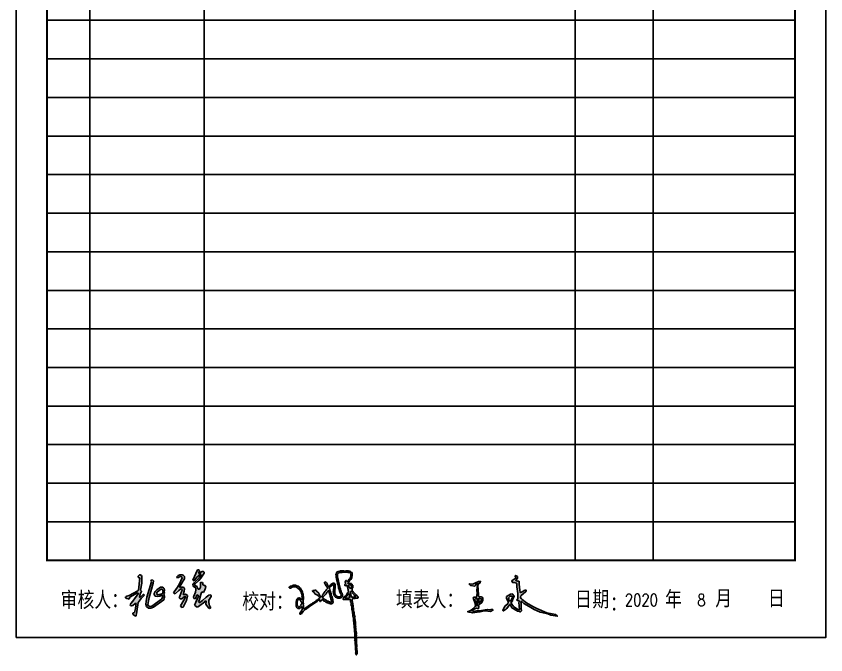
# Model space of a CAD drawing. Extents: x -4407041 to 173436, y -470270 to -29437.
# Drawn here: x -536226 to -509976, y -229104 to -208411 of the extents above; entities that cross this region are included whole.
import ezdxf

# ---------------------------------------------------------------- set-up
doc = ezdxf.new("R2010")
doc.units = 0
doc.header["$LTSCALE"] = 1000
doc.header["$MEASUREMENT"] = 0
doc.linetypes.add('DASHED', pattern=[10000, 5000, 5000])
for name, color, linetype in [('PUB_TEXT', 7, 'Continuous'), ('PUB_TITLE', 4, 'Continuous'), ('WALL', 9, 'Continuous')]:
    doc.layers.add(name, color=color, linetype=linetype)
doc.styles.add('DIM_FONT', font='SIMPLEX.shx', dxfattribs={"width": 0.8, "bigfont": 'hztxt.shx'})
doc.styles.add('中文', font='', dxfattribs={"width": 0.8, "height": 1600})
doc.styles.get('中文').set_extended_font_data('SimSun')

# ---------------------------------------------------------------- blocks, each defined once
blk = doc.blocks.new('A$C1CEA13AE')
for points in [[(408, 458), (501, 546), (478, 567), (461, 567), (429, 530), (384, 489), (364, 498), (372, 541), (393, 601), (422, 637), (422, 653), (396, 676), (424, 858), (425, 973), (424, 1028), (419, 1056), (401, 1068), (395, 1073), (369, 1072), (336, 1039), (343, 994), (372, 992), (346, 674), (328, 658), (99, 538), (41, 522), (20, 513), (4, 493), (0, 477), (17, 479), (39, 458), (79, 448), (100, 442), (112, 456), (104, 479), (115, 490), (316, 608), (336, 599), (332, 577), (314, 556), (254, 475), (193, 388), (145, 329), (123, 298), (135, 277), (159, 265), (195, 279), (251, 334), (268, 339), (284, 326), (269, 280), (260, 197), (247, 135), (238, 94), (209, 90), (194, 81), (193, 58), (202, 45), (240, 15), (261, 0), (284, 13), (285, 30), (293, 59), (333, 359)], [(1392, 664), (1431, 698), (1459, 707), (1479, 696), (1469, 662), (1438, 585), (1412, 520), (1395, 475), (1426, 450), (1473, 450), (1488, 476), (1538, 514), (1566, 514), (1563, 493), (1520, 415), (1428, 267), (1469, 229), (1497, 233), (1591, 404), (1616, 517), (1611, 541), (1580, 563), (1557, 568), (1518, 566), (1502, 557), (1526, 646), (1538, 706), (1519, 741), (1490, 754), (1452, 750), (1425, 747), (1408, 757), (1503, 920), (1533, 972), (1532, 1030), (1500, 1064), (1476, 1074), (1443, 1074), (1412, 1072), (1395, 1067), (1373, 1053), (1350, 1042), (1336, 1020), (1338, 1003), (1365, 999), (1391, 1016), (1434, 1029), (1469, 1022), (1476, 996), (1409, 843), (1351, 755), (1263, 631), (1246, 606), (1294, 584)], [(1958, 990), (2045, 1117), (2044, 1144), (2019, 1159), (1994, 1163), (1958, 1145), (1914, 1108), (1896, 1119), (1912, 1148), (1925, 1180), (1915, 1192), (1906, 1202), (1899, 1202), (1882, 1202), (1869, 1199), (1750, 934), (1785, 914), (1853, 1009), (1900, 1046), (1940, 1096), (1971, 1083), (1921, 1012), (1852, 931), (1783, 864), (1754, 818), (1756, 785), (1774, 763), (1832, 740), (1829, 684), (1824, 621), (1780, 524), (1766, 501), (1777, 462), (1809, 448), (1846, 510), (1847, 546), (1856, 556), (1903, 527), (1864, 441), (1831, 367), (1811, 320), (1797, 290), (1834, 251), (1865, 237), (1900, 253), (2060, 375), (2075, 400), (2100, 390), (2086, 316), (2149, 224), (2182, 200), (2206, 208), (2206, 234), (2184, 268), (2162, 356), (2167, 414), (2230, 510), (2230, 526), (2216, 542), (2192, 553), (2164, 545), (2098, 490), (2000, 411), (1930, 359), (1917, 357), (1900, 376), (1925, 431), (1960, 559), (1975, 616), (1987, 632), (2025, 615), (2063, 686), (2092, 754), (2073, 794), (2052, 799), (2034, 803), (2010, 816), (2008, 853), (1998, 870), (1980, 876), (1953, 881), (1947, 845), (1947, 750), (1922, 702), (1891, 702), (1875, 738), (1860, 772), (1804, 798), (1806, 827), (1907, 922)]]:
    blk.add_hatch(color=256).paths.add_polyline_path(points)
h = blk.add_hatch(color=256)
h.paths.add_polyline_path([(615, 487), (665, 642), (725, 854), (730, 921), (716, 935), (683, 942), (659, 912), (683, 893), (561, 492), (543, 382), (530, 310), (548, 250), (600, 209), (663, 208), (733, 238), (998, 421), (1015, 443), (996, 454), (1004, 474), (1027, 480), (1020, 495), (1013, 511), (1003, 563), (1015, 596), (1010, 621), (1014, 675), (1004, 715), (988, 737), (965, 751), (938, 757), (912, 751), (877, 730), (820, 686), (778, 641), (751, 588), (750, 565), (776, 524), (832, 512), (893, 524), (935, 540), (966, 540), (975, 525), (953, 464), (934, 439), (685, 261), (643, 253), (602, 266), (587, 293), (598, 395)])
h.paths.add_polyline_path([(808, 579), (821, 593), (821, 621), (857, 647), (902, 686), (922, 702), (944, 702), (959, 701), (972, 668), (983, 637), (972, 619), (972, 601), (967, 592), (904, 562), (875, 560), (855, 554), (835, 561), (818, 569)], flags=16)
for p, q in [((369, 1072), (336, 1039)), ((395, 1073), (369, 1072)), ((401, 1068), (395, 1073)), ((419, 1056), (401, 1068)), ((424, 1028), (419, 1056)), ((1373, 1053), (1350, 1042)), ((1395, 1067), (1373, 1053)), ((1412, 1072), (1395, 1067)), ((1443, 1074), (1412, 1072)), ((1476, 1074), (1443, 1074)), ((1500, 1064), (1476, 1074)), ((1532, 1030), (1500, 1064)), ((1869, 1199), (1750, 934)), ((1882, 1202), (1869, 1199)), ((1899, 1202), (1882, 1202)), ((1896, 1119), (1912, 1148)), ((1914, 1108), (1896, 1119)), ((1906, 1202), (1899, 1202)), ((1900, 1046), (1940, 1096)), ((1915, 1192), (1906, 1202)), ((1912, 1148), (1925, 1180)), ((1958, 1145), (1914, 1108)), ((1925, 1180), (1915, 1192)), ((1971, 1083), (1921, 1012)), ((1940, 1096), (1971, 1083)), ((1994, 1163), (1958, 1145)), ((1958, 990), (2045, 1117)), ((2019, 1159), (1994, 1163)), ((2044, 1144), (2019, 1159)), ((2045, 1117), (2044, 1144)), ((336, 1039), (343, 994)), ((343, 994), (372, 992)), ((372, 992), (346, 674)), ((396, 676), (424, 858)), ((425, 973), (424, 1028)), ((424, 858), (425, 973)), ((683, 893), (561, 492)), ((683, 942), (659, 912)), ((659, 912), (683, 893)), ((665, 642), (725, 854)), ((716, 935), (683, 942)), ((730, 921), (716, 935)), ((725, 854), (730, 921)), ((1350, 1042), (1336, 1020)), ((1336, 1020), (1338, 1003)), ((1338, 1003), (1365, 999)), ((1409, 843), (1351, 755)), ((1365, 999), (1391, 1016)), ((1391, 1016), (1434, 1029)), ((1408, 757), (1503, 920)), ((1476, 996), (1409, 843)), ((1434, 1029), (1469, 1022)), ((1469, 1022), (1476, 996)), ((1503, 920), (1533, 972)), ((1533, 972), (1532, 1030)), ((1750, 934), (1785, 914)), ((1783, 864), (1754, 818)), ((1852, 931), (1783, 864)), ((1785, 914), (1853, 1009)), ((1806, 827), (1907, 922)), ((1921, 1012), (1852, 931)), ((1853, 1009), (1900, 1046)), ((1907, 922), (1958, 990)), ((1953, 881), (1947, 845)), ((1947, 845), (1947, 750)), ((1980, 876), (1953, 881)), ((1998, 870), (1980, 876)), ((2008, 853), (1998, 870)), ((2010, 816), (2008, 853)), ((328, 658), (99, 538)), ((346, 674), (328, 658)), ((393, 601), (422, 637)), ((422, 653), (396, 676)), ((422, 637), (422, 653)), ((615, 487), (665, 642)), ((778, 641), (751, 588)), ((820, 686), (778, 641)), ((877, 730), (820, 686)), ((821, 621), (857, 647)), ((857, 647), (902, 686)), ((912, 751), (877, 730)), ((902, 686), (922, 702)), ((938, 757), (912, 751)), ((922, 702), (944, 702)), ((965, 751), (938, 757)), ((944, 702), (959, 701)), ((959, 701), (972, 668)), ((988, 737), (965, 751)), ((972, 668), (983, 637)), ((983, 637), (972, 619)), ((1004, 715), (988, 737)), ((1014, 675), (1004, 715)), ((1010, 621), (1014, 675)), ((1263, 631), (1246, 606)), ((1351, 755), (1263, 631)), ((1294, 584), (1392, 664)), ((1392, 664), (1431, 698)), ((1425, 747), (1408, 757)), ((1452, 750), (1425, 747)), ((1431, 698), (1459, 707)), ((1469, 662), (1438, 585)), ((1490, 754), (1452, 750)), ((1459, 707), (1479, 696)), ((1479, 696), (1469, 662)), ((1519, 741), (1490, 754)), ((1502, 557), (1526, 646)), ((1538, 706), (1519, 741)), ((1526, 646), (1538, 706)), ((1754, 818), (1756, 785)), ((1756, 785), (1774, 763)), ((1774, 763), (1832, 740)), ((1804, 798), (1806, 827)), ((1860, 772), (1804, 798)), ((1829, 684), (1824, 621)), ((1832, 740), (1829, 684)), ((1875, 738), (1860, 772)), ((1891, 702), (1875, 738)), ((1922, 702), (1891, 702)), ((1947, 750), (1922, 702)), ((1975, 616), (1987, 632)), ((1987, 632), (2025, 615)), ((2034, 803), (2010, 816)), ((2025, 615), (2063, 686)), ((2052, 799), (2034, 803)), ((2073, 794), (2052, 799)), ((2063, 686), (2092, 754)), ((2092, 754), (2073, 794)), ((4, 493), (0, 477)), ((0, 477), (17, 479)), ((20, 513), (4, 493)), ((17, 479), (39, 458)), ((41, 522), (20, 513)), ((39, 458), (79, 448)), ((99, 538), (41, 522)), ((79, 448), (100, 442)), ((100, 442), (112, 456)), ((104, 479), (115, 490)), ((112, 456), (104, 479)), ((115, 490), (316, 608)), ((254, 475), (193, 388)), ((314, 556), (254, 475)), ((332, 577), (314, 556)), ((316, 608), (336, 599)), ((336, 599), (332, 577)), ((333, 359), (408, 458)), ((364, 498), (372, 541)), ((384, 489), (364, 498)), ((372, 541), (393, 601)), ((429, 530), (384, 489)), ((408, 458), (501, 546)), ((461, 567), (429, 530)), ((478, 567), (461, 567)), ((501, 546), (478, 567)), ((561, 492), (543, 382)), ((598, 395), (615, 487)), ((934, 439), (685, 261)), ((733, 238), (998, 421)), ((751, 588), (750, 565)), ((750, 565), (776, 524)), ((776, 524), (832, 512)), ((808, 579), (821, 593)), ((818, 569), (808, 579)), ((835, 561), (818, 569)), ((821, 593), (821, 621)), ((832, 512), (893, 524)), ((855, 554), (835, 561)), ((875, 560), (855, 554)), ((904, 562), (875, 560)), ((893, 524), (935, 540)), ((967, 592), (904, 562)), ((953, 464), (934, 439)), ((935, 540), (966, 540)), ((975, 525), (953, 464)), ((966, 540), (975, 525)), ((972, 601), (967, 592)), ((972, 619), (972, 601)), ((996, 454), (1004, 474)), ((1015, 443), (996, 454)), ((998, 421), (1015, 443)), ((1003, 563), (1015, 596)), ((1013, 511), (1003, 563)), ((1004, 474), (1027, 480)), ((1015, 596), (1010, 621)), ((1020, 495), (1013, 511)), ((1027, 480), (1020, 495)), ((1246, 606), (1294, 584)), ((1412, 520), (1395, 475)), ((1395, 475), (1426, 450)), ((1438, 585), (1412, 520)), ((1426, 450), (1473, 450)), ((1473, 450), (1488, 476)), ((1488, 476), (1538, 514)), ((1518, 566), (1502, 557)), ((1557, 568), (1518, 566)), ((1563, 493), (1520, 415)), ((1538, 514), (1566, 514)), ((1580, 563), (1557, 568)), ((1566, 514), (1563, 493)), ((1611, 541), (1580, 563)), ((1591, 404), (1616, 517)), ((1616, 517), (1611, 541)), ((1780, 524), (1766, 501)), ((1766, 501), (1777, 462)), ((1777, 462), (1809, 448)), ((1824, 621), (1780, 524)), ((1809, 448), (1846, 510)), ((1864, 441), (1831, 367)), ((1846, 510), (1847, 546)), ((1847, 546), (1856, 556)), ((1856, 556), (1903, 527)), ((1903, 527), (1864, 441)), ((1900, 376), (1925, 431)), ((1925, 431), (1960, 559)), ((1960, 559), (1975, 616)), ((2098, 490), (2000, 411)), ((2164, 545), (2098, 490)), ((2192, 553), (2164, 545)), ((2167, 414), (2230, 510)), ((2216, 542), (2192, 553)), ((2230, 526), (2216, 542)), ((2230, 510), (2230, 526)), ((145, 329), (123, 298)), ((123, 298), (135, 277)), ((135, 277), (159, 265)), ((193, 388), (145, 329)), ((159, 265), (195, 279)), ((195, 279), (251, 334)), ((251, 334), (268, 339)), ((269, 280), (260, 197)), ((268, 339), (284, 326)), ((284, 326), (269, 280)), ((293, 59), (333, 359)), ((543, 382), (530, 310)), ((530, 310), (548, 250)), ((548, 250), (600, 209)), ((587, 293), (598, 395)), ((602, 266), (587, 293)), ((643, 253), (602, 266)), ((685, 261), (643, 253)), ((663, 208), (733, 238)), ((1520, 415), (1428, 267)), ((1428, 267), (1469, 229)), ((1469, 229), (1497, 233)), ((1497, 233), (1591, 404)), ((1811, 320), (1797, 290)), ((1797, 290), (1834, 251)), ((1831, 367), (1811, 320)), ((1834, 251), (1865, 237)), ((1865, 237), (1900, 253)), ((1917, 357), (1900, 376)), ((1900, 253), (2060, 375)), ((1930, 359), (1917, 357)), ((2000, 411), (1930, 359)), ((2060, 375), (2075, 400)), ((2075, 400), (2100, 390)), ((2100, 390), (2086, 316)), ((2086, 316), (2149, 224)), ((2149, 224), (2182, 200)), ((2162, 356), (2167, 414)), ((2184, 268), (2162, 356)), ((2206, 234), (2184, 268)), ((2206, 208), (2206, 234)), ((194, 81), (193, 58)), ((193, 58), (202, 45)), ((209, 90), (194, 81)), ((202, 45), (240, 15)), ((238, 94), (209, 90)), ((247, 135), (238, 94)), ((240, 15), (261, 0)), ((260, 197), (247, 135)), ((261, 0), (284, 13)), ((284, 13), (285, 30)), ((285, 30), (293, 59)), ((600, 209), (663, 208)), ((2182, 200), (2206, 208))]:
    blk.add_line(p, q)
blk = doc.blocks.new('A$C21010AD8')
h = blk.add_hatch(color=247)
h.paths.add_polyline_path([(249, 1768), (240, 1777), (231, 1779), (219, 1777), (198, 1790), (187, 1796), (164, 1805), (142, 1805), (131, 1804), (109, 1802), (79, 1787), (63, 1782), (30, 1777), (16, 1768), (10, 1761), (2, 1747), (0, 1742), (3, 1736), (8, 1735), (19, 1727), (29, 1725), (42, 1729), (45, 1734), (48, 1737), (54, 1738), (77, 1754), (91, 1760), (118, 1765), (141, 1765), (153, 1765), (176, 1765), (177, 1760), (184, 1756), (188, 1759), (203, 1746), (211, 1740), (225, 1726), (228, 1723), (233, 1725), (234, 1729), (240, 1724), (242, 1718), (240, 1710), (246, 1703), (253, 1701), (261, 1704), (265, 1695), (268, 1691), (274, 1683), (293, 1653), (301, 1637), (316, 1604), (328, 1572), (332, 1555), (338, 1521), (332, 1516), (334, 1507), (341, 1503), (341, 1476), (341, 1463), (341, 1436), (332, 1436), (328, 1436), (319, 1436), (306, 1452), (297, 1459), (280, 1470), (271, 1476), (259, 1475), (243, 1469), (232, 1466), (220, 1460), (213, 1452), (209, 1445), (201, 1435), (196, 1431), (193, 1420), (189, 1404), (187, 1377), (187, 1368), (183, 1356), (181, 1336), (185, 1323), (183, 1307), (184, 1293), (185, 1287), (185, 1281), (185, 1278), (183, 1263), (185, 1254), (191, 1241), (199, 1237), (202, 1231), (200, 1223), (213, 1221), (221, 1216), (228, 1204), (243, 1198), (251, 1197), (267, 1198), (280, 1204), (300, 1222), (309, 1231), (328, 1250), (328, 1244), (328, 1241), (328, 1235), (333, 1235), (336, 1235), (341, 1235), (341, 1206), (341, 1191), (341, 1162), (315, 1129), (302, 1113), (274, 1083), (271, 1072), (274, 1064), (283, 1058), (285, 1052), (293, 1051), (298, 1055), (315, 1060), (323, 1066), (334, 1080), (364, 1120), (381, 1139), (417, 1174), (432, 1179), (439, 1184), (450, 1195), (497, 1224), (519, 1241), (560, 1278), (568, 1276), (575, 1279), (578, 1287), (616, 1309), (635, 1321), (670, 1348), (708, 1370), (727, 1383), (761, 1412), (769, 1410), (776, 1414), (779, 1421), (785, 1425), (791, 1426), (798, 1424), (795, 1409), (794, 1402), (795, 1387), (797, 1382), (805, 1380), (810, 1384), (826, 1396), (833, 1403), (846, 1418), (846, 1424), (865, 1424), (865, 1427), (868, 1428), (871, 1427), (874, 1423), (878, 1422), (883, 1424), (885, 1409), (891, 1401), (904, 1393), (917, 1394), (926, 1389), (932, 1378), (954, 1365), (967, 1360), (993, 1354), (991, 1351), (992, 1346), (996, 1345), (997, 1348), (1002, 1350), (1005, 1348), (1016, 1345), (1022, 1341), (1029, 1332), (1035, 1332), (1054, 1332), (1062, 1326), (1068, 1324), (1078, 1323), (1093, 1318), (1104, 1318), (1118, 1326), (1130, 1338), (1136, 1346), (1142, 1363), (1142, 1373), (1140, 1378), (1136, 1387), (1134, 1419), (1131, 1436), (1121, 1467), (1115, 1483), (1114, 1492), (1115, 1509), (1098, 1532), (1093, 1548), (1093, 1576), (1096, 1579), (1094, 1584), (1090, 1585), (1075, 1614), (1070, 1630), (1066, 1662), (1059, 1665), (1058, 1674), (1063, 1680), (1057, 1693), (1054, 1699), (1044, 1710), (1046, 1727), (1050, 1736), (1060, 1750), (1081, 1778), (1096, 1790), (1127, 1808), (1127, 1813), (1127, 1815), (1127, 1820), (1135, 1820), (1140, 1820), (1148, 1820), (1153, 1815), (1155, 1813), (1160, 1808), (1165, 1802), (1164, 1793), (1157, 1790), (1157, 1758), (1157, 1742), (1157, 1710), (1148, 1702), (1147, 1689), (1154, 1680), (1155, 1660), (1153, 1649), (1145, 1631), (1147, 1598), (1150, 1581), (1157, 1549), (1168, 1540), (1173, 1534), (1179, 1521), (1207, 1494), (1225, 1482), (1261, 1467), (1285, 1467), (1297, 1467), (1322, 1467), (1331, 1476), (1339, 1479), (1352, 1479), (1367, 1492), (1374, 1499), (1386, 1515), (1384, 1547), (1382, 1563), (1377, 1595), (1367, 1597), (1362, 1603), (1361, 1613), (1349, 1649), (1343, 1668), (1331, 1704), (1330, 1714), (1329, 1719), (1325, 1729), (1303, 1798), (1295, 1834), (1282, 1905), (1271, 1952), (1266, 1975), (1255, 2021), (1255, 2050), (1255, 2065), (1255, 2094), (1259, 2094), (1262, 2099), (1261, 2103), (1278, 2120), (1288, 2127), (1310, 2137), (1334, 2137), (1346, 2137), (1371, 2137), (1389, 2144), (1399, 2146), (1419, 2146), (1439, 2145), (1449, 2144), (1468, 2140), (1472, 2137), (1479, 2138), (1480, 2143), (1522, 2137), (1543, 2133), (1584, 2122), (1588, 2117), (1588, 2112), (1587, 2106), (1597, 2090), (1601, 2080), (1602, 2061), (1598, 2042), (1597, 2033), (1593, 2015), (1593, 2009), (1590, 2003), (1583, 2000), (1580, 1991), (1584, 1985), (1565, 1968), (1557, 1958), (1544, 1936), (1537, 1932), (1534, 1926), (1535, 1918), (1528, 1914), (1524, 1913), (1517, 1908), (1507, 1906), (1500, 1908), (1492, 1914), (1488, 1922), (1480, 1926), (1471, 1924), (1466, 1919), (1464, 1916), (1459, 1911), (1454, 1895), (1456, 1883), (1465, 1869), (1467, 1857), (1466, 1850), (1462, 1838), (1451, 1831), (1446, 1826), (1441, 1814), (1438, 1809), (1441, 1803), (1447, 1802), (1457, 1793), (1469, 1792), (1480, 1799), (1485, 1803), (1493, 1801), (1495, 1796), (1507, 1779), (1511, 1767), (1511, 1747), (1517, 1743), (1520, 1739), (1523, 1732), (1524, 1721), (1525, 1715), (1526, 1704), (1533, 1694), (1535, 1686), (1532, 1674), (1532, 1661), (1534, 1655), (1538, 1643), (1542, 1632), (1541, 1623), (1535, 1613), (1530, 1613), (1528, 1613), (1523, 1613), (1498, 1574), (1484, 1555), (1453, 1521), (1426, 1500), (1414, 1485), (1398, 1454), (1395, 1444), (1400, 1434), (1410, 1430), (1446, 1430), (1463, 1430), (1499, 1430), (1499, 1432), (1499, 1434), (1499, 1436), (1535, 1436), (1553, 1436), (1590, 1436), (1587, 1431), (1591, 1424), (1596, 1424), (1596, 1399), (1596, 1387), (1596, 1363), (1606, 1348), (1609, 1338), (1611, 1320), (1615, 1316), (1614, 1308), (1608, 1305), (1603, 1302), (1601, 1294), (1605, 1290), (1613, 1282), (1615, 1276), (1617, 1265), (1626, 1235), (1628, 1218), (1627, 1186), (1635, 1160), (1639, 1146), (1642, 1119), (1647, 1080), (1649, 1061), (1654, 1022), (1654, 996), (1657, 983), (1669, 961), (1669, 929), (1669, 913), (1669, 881), (1666, 882), (1664, 881), (1663, 878), (1667, 871), (1673, 868), (1681, 869), (1681, 835), (1681, 818), (1681, 784), (1684, 784), (1685, 784), (1687, 784), (1687, 747), (1687, 729), (1687, 693), (1692, 678), (1695, 671), (1700, 656), (1700, 627), (1700, 612), (1700, 583), (1702, 583), (1704, 579), (1703, 577), (1701, 574), (1703, 571), (1706, 571), (1706, 505), (1706, 472), (1706, 406), (1708, 406), (1710, 402), (1709, 400), (1700, 385), (1701, 371), (1712, 357), (1712, 328), (1712, 313), (1712, 284), (1715, 284), (1716, 280), (1715, 278), (1707, 268), (1709, 256), (1718, 248), (1718, 206), (1718, 185), (1718, 144), (1726, 121), (1728, 108), (1727, 83), (1729, 73), (1728, 66), (1721, 59), (1717, 54), (1718, 46), (1724, 43), (1731, 38), (1733, 30), (1730, 22), (1735, 22), (1737, 22), (1742, 22), (1742, 17), (1742, 15), (1742, 10), (1737, 10), (1735, 10), (1730, 10), (1737, 2), (1745, 0), (1755, 4), (1750, 10), (1753, 19), (1761, 22), (1761, 59), (1761, 77), (1761, 114), (1758, 114), (1757, 114), (1755, 114), (1757, 145), (1756, 161), (1751, 193), (1748, 197), (1750, 203), (1755, 205), (1755, 229), (1755, 242), (1755, 266), (1752, 266), (1751, 266), (1748, 266), (1748, 322), (1748, 350), (1748, 406), (1741, 447), (1740, 469), (1745, 510), (1747, 512), (1745, 515), (1742, 516), (1745, 550), (1744, 567), (1739, 601), (1734, 635), (1733, 652), (1733, 686), (1726, 696), (1724, 705), (1727, 717), (1732, 722), (1731, 732), (1724, 735), (1724, 764), (1724, 779), (1724, 808), (1721, 809), (1720, 812), (1721, 814), (1722, 817), (1721, 820), (1718, 821), (1718, 838), (1718, 846), (1718, 863), (1717, 870), (1716, 874), (1715, 881), (1710, 911), (1708, 925), (1703, 955), (1698, 963), (1698, 970), (1703, 979), (1709, 988), (1708, 999), (1700, 1006), (1696, 1022), (1693, 1030), (1687, 1046), (1690, 1070), (1689, 1083), (1684, 1107), (1678, 1112), (1676, 1118), (1678, 1125), (1673, 1159), (1671, 1176), (1666, 1211), (1667, 1215), (1666, 1219), (1663, 1223), (1657, 1226), (1655, 1236), (1660, 1241), (1664, 1263), (1662, 1275), (1654, 1296), (1653, 1308), (1653, 1315), (1657, 1326), (1651, 1327), (1648, 1332), (1640, 1373), (1638, 1394), (1639, 1436), (1646, 1441), (1650, 1446), (1651, 1454), (1701, 1462), (1726, 1464), (1776, 1467), (1781, 1471), (1783, 1474), (1788, 1479), (1792, 1489), (1791, 1497), (1785, 1506), (1736, 1557), (1712, 1583), (1663, 1634), (1661, 1641), (1651, 1645), (1645, 1640), (1640, 1632), (1633, 1629), (1623, 1631), (1635, 1625), (1640, 1616), (1639, 1604), (1655, 1588), (1662, 1580), (1678, 1564), (1687, 1558), (1690, 1550), (1687, 1540), (1695, 1533), (1702, 1532), (1712, 1534), (1711, 1525), (1714, 1519), (1721, 1515), (1716, 1503), (1711, 1498), (1700, 1491), (1670, 1491), (1656, 1491), (1627, 1491), (1610, 1525), (1604, 1544), (1599, 1582), (1591, 1599), (1589, 1609), (1590, 1628), (1595, 1633), (1597, 1635), (1602, 1640), (1613, 1646), (1623, 1645), (1633, 1637), (1639, 1648), (1640, 1656), (1636, 1668), (1631, 1689), (1632, 1702), (1639, 1723), (1646, 1728), (1649, 1732), (1654, 1741), (1650, 1765), (1650, 1777), (1651, 1802), (1643, 1803), (1638, 1809), (1639, 1817), (1633, 1827), (1626, 1831), (1614, 1832), (1614, 1837), (1614, 1840), (1614, 1844), (1580, 1844), (1563, 1844), (1529, 1844), (1529, 1847), (1528, 1849), (1526, 1850), (1551, 1895), (1566, 1916), (1599, 1954), (1616, 1975), (1623, 1989), (1630, 2015), (1637, 2051), (1639, 2070), (1636, 2106), (1637, 2116), (1639, 2125), (1632, 2131), (1626, 2132), (1617, 2131), (1606, 2142), (1601, 2147), (1590, 2158), (1567, 2166), (1556, 2169), (1532, 2174), (1516, 2174), (1508, 2174), (1492, 2177), (1489, 2180), (1482, 2178), (1480, 2174), (1454, 2171), (1440, 2172), (1413, 2177), (1411, 2178), (1407, 2176), (1407, 2174), (1375, 2174), (1360, 2174), (1328, 2174), (1316, 2165), (1305, 2163), (1291, 2167), (1277, 2160), (1270, 2157), (1255, 2152), (1251, 2145), (1245, 2142), (1236, 2143), (1228, 2127), (1225, 2118), (1221, 2100), (1214, 2088), (1215, 2075), (1224, 2064), (1222, 2032), (1222, 2016), (1227, 1985), (1233, 1971), (1234, 1963), (1233, 1948), (1241, 1919), (1244, 1904), (1252, 1875), (1253, 1860), (1254, 1853), (1258, 1838), (1265, 1820), (1268, 1810), (1270, 1790), (1280, 1751), (1285, 1731), (1294, 1692), (1306, 1650), (1314, 1630), (1334, 1591), (1338, 1584), (1338, 1579), (1337, 1570), (1346, 1554), (1348, 1543), (1346, 1524), (1340, 1518), (1337, 1515), (1331, 1509), (1308, 1503), (1296, 1502), (1273, 1503), (1263, 1508), (1258, 1510), (1249, 1515), (1223, 1532), (1212, 1543), (1194, 1567), (1190, 1588), (1187, 1598), (1182, 1619), (1183, 1656), (1184, 1674), (1191, 1710), (1187, 1714), (1189, 1721), (1194, 1723), (1194, 1766), (1194, 1788), (1194, 1832), (1188, 1833), (1185, 1840), (1188, 1844), (1178, 1848), (1169, 1854), (1150, 1858), (1139, 1857), (1121, 1850), (1120, 1843), (1113, 1837), (1105, 1838), (1080, 1819), (1068, 1806), (1054, 1777), (1045, 1771), (1037, 1769), (1026, 1771), (1017, 1780), (1013, 1785), (1008, 1796), (1005, 1799), (1007, 1804), (1011, 1805), (1007, 1812), (1001, 1815), (993, 1814), (987, 1818), (985, 1826), (990, 1832), (985, 1843), (983, 1848), (980, 1860), (973, 1867), (970, 1871), (962, 1878), (950, 1886), (941, 1888), (926, 1887), (919, 1879), (918, 1873), (920, 1863), (945, 1813), (961, 1790), (996, 1747), (993, 1735), (993, 1729), (993, 1716), (964, 1688), (951, 1671), (929, 1637), (917, 1624), (912, 1616), (904, 1601), (881, 1569), (870, 1551), (853, 1515), (846, 1508), (838, 1506), (828, 1509), (828, 1504), (828, 1502), (828, 1497), (818, 1503), (814, 1508), (810, 1518), (800, 1532), (796, 1539), (792, 1555), (782, 1564), (778, 1572), (779, 1585), (765, 1594), (758, 1603), (755, 1619), (730, 1635), (719, 1645), (700, 1668), (684, 1673), (674, 1674), (657, 1671), (643, 1668), (635, 1669), (621, 1674), (614, 1667), (611, 1664), (603, 1659), (615, 1641), (625, 1633), (645, 1625), (657, 1609), (662, 1600), (670, 1582), (681, 1574), (687, 1571), (700, 1567), (709, 1565), (714, 1563), (721, 1558), (751, 1534), (764, 1520), (789, 1491), (792, 1480), (791, 1473), (785, 1463), (775, 1448), (766, 1441), (749, 1433), (732, 1418), (722, 1412), (700, 1406), (679, 1384), (666, 1374), (639, 1360), (606, 1336), (589, 1325), (554, 1305), (540, 1294), (533, 1289), (517, 1281), (514, 1273), (507, 1270), (499, 1272), (459, 1239), (438, 1224), (395, 1195), (388, 1194), (384, 1194), (377, 1192), (379, 1199), (378, 1205), (374, 1211), (371, 1214), (372, 1221), (377, 1223), (376, 1261), (373, 1280), (365, 1317), (369, 1321), (370, 1323), (374, 1326), (375, 1333), (371, 1339), (365, 1342), (366, 1386), (368, 1408), (377, 1451), (373, 1484), (372, 1501), (368, 1534), (365, 1556), (363, 1567), (359, 1588), (354, 1591), (352, 1592), (347, 1595), (347, 1609), (346, 1617), (344, 1631), (321, 1673), (309, 1693), (286, 1735), (281, 1739), (277, 1740), (270, 1741), (261, 1751), (257, 1757)])
h.paths.add_polyline_path([(263, 1435), (266, 1434), (274, 1430), (283, 1424), (287, 1419), (292, 1409), (299, 1403), (301, 1396), (298, 1387), (303, 1382), (309, 1380), (316, 1381), (314, 1374), (315, 1369), (319, 1363), (327, 1344), (326, 1329), (316, 1311), (309, 1306), (307, 1298), (310, 1290), (298, 1275), (292, 1268), (280, 1253), (267, 1247), (263, 1239), (254, 1237), (246, 1241), (227, 1259), (219, 1271), (210, 1296), (208, 1316), (207, 1345), (212, 1367), (218, 1403), (230, 1417), (238, 1433), (255, 1439)], flags=16)
h.paths.add_polyline_path([(877, 1497), (883, 1497), (882, 1499), (883, 1503), (886, 1503), (918, 1535), (934, 1551), (965, 1582), (982, 1613), (992, 1628), (1014, 1655), (1020, 1655), (1023, 1655), (1029, 1655), (1038, 1624), (1041, 1608), (1044, 1576), (1053, 1560), (1057, 1551), (1063, 1534), (1065, 1518), (1067, 1510), (1075, 1497), (1082, 1468), (1086, 1453), (1093, 1424), (1102, 1402), (1101, 1386), (1090, 1366), (1084, 1357), (1076, 1354), (1066, 1357), (1061, 1362), (1059, 1364), (1054, 1369), (1041, 1369), (1041, 1375), (1037, 1373), (1032, 1374), (1029, 1378), (1020, 1387), (1011, 1389), (999, 1387), (972, 1409), (957, 1418), (926, 1433), (907, 1448), (897, 1454), (877, 1467)], flags=16)
h.paths.add_polyline_path([(1456, 1485), (1461, 1490), (1466, 1492), (1474, 1491), (1493, 1520), (1503, 1535), (1523, 1564), (1536, 1571), (1544, 1574), (1559, 1576), (1570, 1557), (1571, 1542), (1563, 1521), (1558, 1517), (1560, 1509), (1566, 1506), (1572, 1501), (1575, 1493), (1572, 1485), (1567, 1487), (1563, 1486), (1559, 1482), (1547, 1475), (1541, 1472), (1529, 1467), (1502, 1467), (1489, 1467), (1462, 1467), (1457, 1472), (1455, 1477)], flags=16)
h.paths.add_polyline_path([(1540, 1786), (1541, 1799), (1546, 1804), (1549, 1806), (1553, 1811), (1572, 1816), (1584, 1815), (1602, 1808), (1610, 1794), (1613, 1786), (1617, 1771), (1615, 1757), (1614, 1749), (1614, 1735), (1605, 1731), (1601, 1729), (1593, 1723), (1591, 1728), (1586, 1730), (1581, 1729), (1568, 1737), (1562, 1744), (1556, 1759), (1559, 1762), (1557, 1767), (1553, 1768), (1544, 1777)], flags=16)
at = {"color": 247}
for points in [[(185, 1278), (183, 1263), (185, 1254), (191, 1241), (199, 1237), (202, 1231), (200, 1223), (213, 1221), (221, 1216), (228, 1204), (243, 1198), (251, 1197), (267, 1198), (280, 1204), (300, 1222), (309, 1231), (328, 1250), (328, 1244), (328, 1241), (328, 1235), (333, 1235), (336, 1235), (341, 1235), (341, 1206), (341, 1191), (341, 1162), (315, 1129), (302, 1113), (274, 1083), (271, 1072), (274, 1064), (283, 1058), (285, 1052), (293, 1051), (298, 1055), (315, 1060), (323, 1066), (334, 1080), (364, 1120), (381, 1139), (417, 1174), (432, 1179), (439, 1184), (450, 1195), (497, 1224), (519, 1241), (560, 1278), (568, 1276), (575, 1279), (578, 1287), (616, 1309), (635, 1321), (670, 1348), (708, 1370), (727, 1383), (761, 1412), (769, 1410), (776, 1414), (779, 1421), (785, 1425), (791, 1426), (798, 1424), (795, 1409), (794, 1402), (795, 1387), (797, 1382), (805, 1380), (810, 1384), (826, 1396), (833, 1403), (846, 1418), (846, 1424), (846, 1418), (846, 1424), (865, 1424), (846, 1424), (865, 1424), (865, 1427), (868, 1428), (871, 1427), (874, 1423), (878, 1422), (883, 1424), (885, 1409), (891, 1401), (904, 1393), (917, 1394), (926, 1389), (932, 1378), (954, 1365), (967, 1360), (993, 1354), (991, 1351), (992, 1346), (996, 1345), (997, 1348), (1002, 1350), (1005, 1348), (1016, 1345), (1022, 1341), (1029, 1332), (1035, 1332), (1054, 1332), (1062, 1326), (1068, 1324), (1078, 1323), (1093, 1318), (1104, 1318), (1118, 1326), (1130, 1338), (1136, 1346), (1142, 1363), (1142, 1373), (1140, 1378), (1136, 1387), (1134, 1419), (1131, 1436), (1121, 1467), (1115, 1483), (1114, 1492), (1115, 1509), (1098, 1532), (1093, 1548), (1093, 1576), (1096, 1579), (1094, 1584), (1090, 1585), (1075, 1614), (1070, 1630), (1066, 1662), (1059, 1665), (1058, 1674), (1063, 1680), (1057, 1693), (1054, 1699), (1044, 1710), (1046, 1727), (1050, 1736), (1060, 1750), (1081, 1778), (1096, 1790), (1127, 1808), (1127, 1813), (1127, 1815), (1127, 1820), (1135, 1820), (1140, 1820), (1148, 1820), (1153, 1815), (1155, 1813), (1160, 1808), (1165, 1802), (1164, 1793), (1157, 1790), (1157, 1758), (1157, 1742), (1157, 1710), (1148, 1702), (1147, 1689), (1154, 1680), (1155, 1660), (1153, 1649), (1145, 1631), (1147, 1598), (1150, 1581), (1157, 1549), (1168, 1540), (1173, 1534), (1179, 1521), (1207, 1494), (1225, 1482), (1261, 1467), (1285, 1467), (1297, 1467), (1322, 1467), (1331, 1476), (1339, 1479), (1352, 1479), (1367, 1492), (1374, 1499), (1386, 1515), (1384, 1547), (1382, 1563), (1377, 1595), (1367, 1597), (1362, 1603), (1361, 1613), (1349, 1649), (1343, 1668), (1331, 1704), (1330, 1714), (1329, 1719), (1325, 1729), (1303, 1798), (1295, 1834), (1282, 1905), (1271, 1952), (1266, 1975), (1255, 2021), (1255, 2050), (1255, 2065), (1255, 2094), (1259, 2094), (1262, 2099), (1261, 2103), (1278, 2120), (1288, 2127), (1310, 2137), (1334, 2137), (1346, 2137), (1371, 2137), (1389, 2144), (1399, 2146), (1419, 2146), (1439, 2145), (1449, 2144), (1468, 2140), (1472, 2137), (1479, 2138), (1480, 2143), (1522, 2137), (1543, 2133), (1584, 2122), (1588, 2117), (1588, 2112), (1587, 2106), (1597, 2090), (1601, 2080), (1602, 2061), (1598, 2042), (1597, 2033), (1593, 2015), (1593, 2010), (1592, 2007), (1590, 2003), (1583, 2000), (1580, 1991), (1584, 1985), (1565, 1968), (1557, 1958), (1544, 1936), (1537, 1932), (1534, 1926), (1535, 1918), (1528, 1914), (1524, 1913), (1517, 1908), (1507, 1906), (1500, 1908), (1492, 1914), (1488, 1922), (1480, 1926), (1471, 1924), (1466, 1919), (1464, 1916), (1459, 1911), (1454, 1895), (1456, 1883), (1465, 1869), (1467, 1857), (1466, 1850), (1462, 1838), (1451, 1831), (1446, 1826), (1441, 1814), (1438, 1809), (1441, 1803), (1447, 1802), (1457, 1793), (1469, 1792), (1480, 1799), (1485, 1803), (1493, 1801), (1495, 1796), (1507, 1779), (1511, 1767), (1511, 1747), (1517, 1743), (1520, 1739), (1523, 1732), (1524, 1721), (1525, 1715), (1526, 1704), (1533, 1694), (1535, 1686), (1532, 1674), (1532, 1661), (1534, 1655), (1538, 1643), (1542, 1632), (1541, 1623), (1535, 1613), (1530, 1613), (1528, 1613), (1523, 1613), (1498, 1574), (1484, 1555), (1453, 1521), (1426, 1500), (1414, 1485), (1398, 1454), (1395, 1444), (1400, 1434), (1410, 1430), (1446, 1430), (1463, 1430), (1499, 1430), (1499, 1432), (1499, 1434), (1499, 1436), (1535, 1436), (1553, 1436), (1590, 1436), (1587, 1431), (1591, 1424), (1596, 1424), (1596, 1399), (1596, 1387), (1596, 1363), (1606, 1348), (1609, 1338), (1611, 1320), (1615, 1316), (1614, 1308), (1608, 1305), (1603, 1302), (1601, 1294), (1605, 1290), (1613, 1282), (1615, 1276), (1617, 1265), (1626, 1235), (1628, 1218), (1627, 1186), (1635, 1160), (1639, 1146), (1642, 1119), (1647, 1080), (1649, 1061), (1654, 1022), (1654, 996), (1657, 983), (1669, 961), (1669, 929), (1669, 913), (1669, 881), (1666, 882), (1664, 881), (1663, 878), (1667, 871), (1673, 868), (1681, 869), (1681, 835), (1681, 818), (1681, 784), (1684, 784), (1685, 784), (1687, 784), (1687, 747), (1687, 729), (1687, 693), (1692, 678), (1695, 671), (1700, 656), (1700, 627), (1700, 612), (1700, 583), (1702, 583), (1704, 579), (1703, 577), (1701, 574), (1703, 571), (1706, 571), (1706, 505), (1706, 472), (1706, 406), (1708, 406), (1710, 402), (1709, 400), (1700, 385), (1701, 371), (1712, 357), (1712, 328), (1712, 313), (1712, 284), (1715, 284), (1716, 280), (1715, 278), (1707, 268), (1709, 256), (1718, 248), (1718, 206), (1718, 185), (1718, 144), (1726, 121), (1728, 108), (1727, 83), (1729, 73), (1728, 66), (1721, 59), (1717, 54), (1718, 46), (1724, 43), (1731, 38), (1733, 30), (1730, 22), (1735, 22), (1737, 22), (1742, 22), (1742, 17), (1742, 15), (1742, 10), (1737, 10), (1735, 10), (1706, 571), (1737, 2), (1745, 0), (1755, 4), (1750, 10), (1753, 19), (1761, 22), (1761, 59), (1761, 77), (1761, 114), (1758, 114), (1757, 114), (1755, 114), (1757, 145), (1756, 161), (1751, 193), (1748, 197), (1750, 203), (1755, 205), (1755, 229), (1755, 242), (1755, 266), (1752, 266), (1751, 266), (1748, 266), (1748, 322), (1748, 350), (1748, 406), (1741, 447), (1740, 469), (1745, 510), (1747, 512), (1745, 515), (1742, 516), (1745, 550), (1744, 567), (1739, 601), (1734, 635), (1733, 652), (1733, 686), (1726, 696), (1724, 705), (1727, 717), (1732, 722), (1731, 732), (1724, 735), (1724, 764), (1724, 779), (1724, 808), (1721, 809), (1720, 812), (1721, 814), (1722, 817), (1721, 820), (1718, 821), (1718, 838), (1718, 846), (1718, 863), (1717, 870), (1716, 874), (1715, 881), (1710, 911), (1708, 925), (1703, 955), (1698, 963), (1698, 970), (1703, 979), (1709, 988), (1708, 999), (1700, 1006), (1696, 1022), (1693, 1030), (1687, 1046), (1690, 1070), (1689, 1083), (1684, 1107), (1678, 1112), (1676, 1118), (1678, 1125), (1673, 1159), (1671, 1176), (1666, 1211), (1667, 1215), (1666, 1219), (1663, 1223), (1657, 1226), (1655, 1236), (1660, 1241), (1664, 1263), (1662, 1275), (1654, 1296), (1653, 1308), (1653, 1315), (1657, 1326), (1653, 1327), (1650, 1329), (1648, 1332), (1640, 1373), (1638, 1394), (1639, 1436), (1646, 1441), (1650, 1446), (1651, 1454), (1701, 1462), (1726, 1464), (1776, 1467), (1781, 1471), (1783, 1474), (1788, 1479), (1792, 1489), (1791, 1497), (1785, 1506), (1736, 1557), (1712, 1583), (1663, 1634), (1661, 1641), (1651, 1645), (1645, 1640), (1640, 1632), (1633, 1629), (1623, 1631), (1635, 1625), (1640, 1616), (1639, 1604), (1655, 1588), (1662, 1580), (1678, 1564), (1687, 1558), (1690, 1550), (1687, 1540), (1695, 1533), (1702, 1532), (1712, 1534), (1711, 1525), (1714, 1519), (1721, 1515), (1716, 1503), (1711, 1498), (1700, 1491), (1670, 1491), (1656, 1491), (1627, 1491), (1610, 1525), (1604, 1544), (1599, 1582), (1591, 1599), (1589, 1609), (1590, 1628), (1595, 1633), (1597, 1635), (1602, 1640), (1613, 1646), (1623, 1645), (1633, 1637), (1639, 1648), (1640, 1656), (1636, 1668), (1631, 1689), (1632, 1702), (1639, 1723), (1646, 1728), (1649, 1732), (1654, 1741), (1650, 1765), (1650, 1777), (1651, 1802), (1643, 1803), (1638, 1809), (1639, 1817), (1633, 1827), (1626, 1831), (1614, 1832), (1614, 1837), (1614, 1840), (1614, 1844), (1580, 1844), (1563, 1844), (1529, 1844), (1529, 1847), (1528, 1849), (1526, 1850), (1551, 1895), (1566, 1916), (1599, 1954), (1616, 1975), (1623, 1989), (1630, 2015), (1637, 2051), (1639, 2070), (1636, 2106), (1637, 2114), (1637, 2117), (1639, 2125), (1632, 2131), (1626, 2132), (1617, 2131), (1606, 2142), (1601, 2147), (1590, 2158), (1567, 2166), (1556, 2169), (1532, 2174), (1516, 2174), (1508, 2174), (1492, 2177), (1489, 2180), (1482, 2178), (1480, 2174), (1454, 2171), (1440, 2172), (1413, 2177), (1411, 2178), (1407, 2176), (1407, 2174), (1375, 2174), (1360, 2174), (1328, 2174), (1316, 2165), (1305, 2163), (1291, 2167), (1277, 2160), (1270, 2157), (1255, 2152), (1251, 2145), (1245, 2142), (1236, 2143), (1228, 2127), (1225, 2118), (1221, 2100), (1214, 2088), (1215, 2075), (1224, 2064), (1222, 2032), (1222, 2016), (1227, 1985), (1233, 1971), (1234, 1963), (1233, 1948), (1241, 1919), (1244, 1904), (1252, 1875), (1253, 1860), (1254, 1853), (1258, 1838), (1265, 1820), (1268, 1810), (1270, 1790), (1280, 1751), (1285, 1731), (1294, 1692), (1306, 1650), (1314, 1630), (1334, 1591), (1338, 1584), (1338, 1579), (1337, 1570), (1346, 1554), (1348, 1543), (1346, 1524), (1340, 1518), (1337, 1515), (1331, 1509), (1308, 1503), (1296, 1502), (1273, 1503), (1263, 1508), (1258, 1510), (1249, 1515), (1223, 1532), (1212, 1543), (1194, 1567), (1190, 1588), (1187, 1598), (1182, 1619), (1183, 1656), (1184, 1674), (1191, 1710), (1187, 1714), (1189, 1721), (1194, 1723), (1194, 1766), (1194, 1788), (1194, 1832), (1188, 1833), (1185, 1840), (1188, 1844), (1180, 1848), (1177, 1849), (1169, 1854), (1150, 1858), (1139, 1857), (1121, 1850), (1120, 1843), (1113, 1837), (1105, 1838), (1080, 1819), (1068, 1806), (1054, 1777), (1045, 1771), (1037, 1769), (1026, 1771), (1017, 1780), (1013, 1785), (1008, 1796), (1005, 1799), (1007, 1804), (1011, 1805), (1007, 1812), (1001, 1815), (993, 1814), (987, 1818), (985, 1826), (990, 1832), (985, 1843), (983, 1848), (980, 1860), (973, 1867), (970, 1871), (962, 1878), (950, 1886), (941, 1888), (926, 1887), (919, 1879), (918, 1873), (920, 1863), (945, 1813), (961, 1790), (996, 1747), (993, 1735), (993, 1729), (993, 1716), (964, 1688), (951, 1671), (929, 1637), (917, 1624), (912, 1616), (904, 1601), (881, 1569), (870, 1551), (853, 1515), (846, 1508), (838, 1506), (828, 1509), (828, 1504), (828, 1502), (828, 1497), (818, 1503), (814, 1508), (810, 1518), (800, 1532), (796, 1539), (792, 1555), (782, 1564), (778, 1572), (779, 1585), (765, 1594), (758, 1603), (755, 1619), (730, 1635), (719, 1645), (700, 1668), (684, 1673), (674, 1674), (657, 1671), (643, 1668), (635, 1669), (621, 1674), (614, 1667), (611, 1664), (603, 1659), (615, 1641), (625, 1633), (645, 1625), (657, 1609), (662, 1600), (670, 1582), (681, 1574), (687, 1571), (700, 1567), (709, 1565), (714, 1563), (721, 1558), (751, 1534), (764, 1520), (789, 1491), (792, 1480), (791, 1473), (785, 1463), (775, 1448), (766, 1441), (749, 1433), (732, 1418), (722, 1412), (700, 1406), (679, 1384), (666, 1374), (639, 1360), (606, 1336), (589, 1325), (554, 1305), (540, 1294), (533, 1289), (517, 1281), (514, 1273), (507, 1270), (499, 1272), (459, 1239), (438, 1224), (395, 1195), (388, 1194), (384, 1194), (377, 1192), (379, 1199), (378, 1205), (374, 1211), (371, 1214), (372, 1221), (377, 1223), (376, 1261), (373, 1280), (365, 1317), (369, 1321), (370, 1323), (374, 1326), (375, 1333), (371, 1339), (365, 1342), (366, 1386), (368, 1408), (377, 1451), (373, 1484), (372, 1501), (368, 1534), (365, 1556), (363, 1567), (359, 1588), (354, 1591), (352, 1592), (347, 1595), (347, 1609), (346, 1617), (344, 1631), (321, 1673), (309, 1693), (286, 1735), (281, 1739), (277, 1740), (270, 1741), (261, 1751), (257, 1757), (249, 1768), (240, 1777), (231, 1779), (219, 1777), (198, 1790), (187, 1796), (164, 1805), (142, 1805), (131, 1804), (109, 1802), (79, 1787), (63, 1782), (30, 1777), (16, 1768), (10, 1761), (2, 1747), (0, 1742), (3, 1736), (8, 1735), (19, 1727), (29, 1725), (42, 1729), (45, 1734), (48, 1737), (54, 1738), (77, 1754), (91, 1760), (118, 1765), (141, 1765), (153, 1765), (176, 1765), (177, 1760), (184, 1756), (188, 1759), (203, 1746), (211, 1740), (225, 1726), (228, 1723), (233, 1725), (234, 1729), (240, 1724), (242, 1718), (240, 1710), (246, 1703), (253, 1701), (261, 1704), (265, 1695), (268, 1691), (274, 1683), (293, 1653), (301, 1637), (316, 1604), (328, 1572), (332, 1555), (338, 1521), (332, 1516), (334, 1507), (341, 1503), (341, 1476), (341, 1463), (341, 1436), (332, 1436), (328, 1436), (319, 1436), (306, 1452), (297, 1459), (280, 1470), (271, 1476), (259, 1475), (243, 1469), (232, 1466), (220, 1460), (213, 1452), (209, 1445), (201, 1435), (196, 1431), (193, 1420), (189, 1404), (187, 1377), (187, 1368), (183, 1356), (181, 1336), (185, 1323), (183, 1307), (184, 1293), (185, 1287), (185, 1281)], [(1593, 1723), (1601, 1729), (1605, 1731), (1614, 1735), (1614, 1749), (1615, 1757), (1617, 1771), (1613, 1786), (1610, 1794), (1602, 1808), (1584, 1815), (1572, 1816), (1553, 1811), (1549, 1806), (1546, 1804), (1541, 1799), (1540, 1786), (1544, 1777), (1553, 1768), (1557, 1767), (1559, 1762), (1556, 1759), (1562, 1744), (1568, 1737), (1581, 1729), (1586, 1730), (1591, 1728)], [(883, 1497), (877, 1497), (883, 1497), (877, 1497), (877, 1467), (877, 1497), (877, 1497), (877, 1497), (877, 1497), (877, 1467), (897, 1454), (907, 1448), (926, 1433), (957, 1418), (972, 1409), (999, 1387), (1011, 1389), (1020, 1387), (1029, 1378), (1032, 1374), (1037, 1373), (1041, 1375), (1041, 1369), (1054, 1369), (1059, 1364), (1061, 1362), (1066, 1357), (1076, 1354), (1084, 1357), (1090, 1366), (1101, 1386), (1102, 1402), (1093, 1424), (1086, 1453), (1082, 1468), (1075, 1497), (1067, 1510), (1065, 1518), (1063, 1534), (1057, 1551), (1053, 1560), (1044, 1576), (1041, 1608), (1038, 1624), (1029, 1655), (1023, 1655), (1020, 1655), (1014, 1655), (992, 1628), (982, 1613), (965, 1582), (934, 1551), (918, 1535), (886, 1503), (883, 1503), (882, 1499), (883, 1497), (877, 1497), (883, 1497), (877, 1497), (877, 1467), (877, 1497), (877, 1467), (897, 1454), (907, 1448), (926, 1433), (957, 1418), (972, 1409), (999, 1387), (1011, 1389), (1020, 1387), (1029, 1378), (1032, 1374), (1037, 1373), (1041, 1375), (1041, 1369), (1041, 1375), (1041, 1369), (1054, 1369), (1041, 1369), (1054, 1369), (1059, 1364), (1061, 1362), (1066, 1357), (1076, 1354), (1084, 1357), (1090, 1366), (1101, 1386), (1102, 1402), (1093, 1424), (1086, 1453), (1082, 1468), (1075, 1497), (1067, 1510), (1065, 1518), (1063, 1534), (1057, 1551), (1053, 1560), (1044, 1576), (1041, 1608), (1038, 1624), (1029, 1655), (1023, 1655), (1020, 1655), (1014, 1655), (992, 1628), (982, 1613), (965, 1582), (934, 1551), (918, 1535), (886, 1503), (883, 1503), (882, 1499)], [(1462, 1467), (1489, 1467), (1502, 1467), (1529, 1467), (1541, 1472), (1547, 1475), (1559, 1482), (1563, 1486), (1567, 1487), (1572, 1485), (1575, 1493), (1572, 1501), (1566, 1506), (1560, 1509), (1558, 1517), (1563, 1521), (1571, 1542), (1570, 1557), (1559, 1576), (1544, 1574), (1536, 1571), (1523, 1564), (1503, 1535), (1493, 1520), (1474, 1491), (1466, 1492), (1461, 1490), (1456, 1485), (1455, 1477), (1457, 1472)], [(1029, 1332), (1035, 1332)], [(1035, 1332), (1054, 1332)], [(1041, 1369), (1054, 1369), (1041, 1369), (1041, 1375)]]:
    blk.add_lwpolyline(points, close=True, dxfattribs=at)
blk.add_lwpolyline([(255, 1439), (263, 1435), (266, 1434), (274, 1430), (283, 1424), (287, 1419), (292, 1409), (299, 1403), (301, 1396), (298, 1387), (303, 1382), (309, 1380), (316, 1381), (314, 1374), (315, 1369), (319, 1363), (327, 1344), (326, 1329), (316, 1311), (309, 1306), (307, 1298), (310, 1290), (298, 1275), (292, 1268), (280, 1253), (267, 1247), (263, 1239), (254, 1237), (246, 1241), (227, 1259), (219, 1271), (210, 1296), (208, 1316), (207, 1345), (212, 1367), (218, 1403), (230, 1417), (238, 1433), (255, 1440)], dxfattribs=at)
blk = doc.blocks.new('A$C66345CA8')
h = blk.add_hatch(color=256)
h.dxf.hatch_style = 1
h.paths.add_polyline_path([(1378, 482, -0.226971), (1376, 492), (1384, 528, -0.174973), (1389, 535), (1446, 578), (1514, 639, 0.199844), (1518, 648), (1519, 678), (1502, 679, 0.152556), (1494, 677), (1472, 663), (1416, 635), (1384, 611, -0.604484), (1364, 620), (1361, 675), (1340, 829), (1343, 895, 0.380069), (1333, 908), (1305, 913), (1277, 914), (1264, 915, -0.584152), (1255, 935), (1262, 945), (1282, 961, 0.104154), (1286, 965), (1299, 990), (1299, 1022, 0.27105), (1293, 1033), (1264, 1049), (1250, 1052, 0.581715), (1235, 1035, 0.407383), (1237, 1018), (1254, 1004, -0.538404), (1252, 984), (1209, 961), (1158, 929, 0.28109), (1152, 917), (1155, 890, 0.389362), (1167, 878), (1204, 878), (1268, 857, -0.324967), (1277, 845), (1277, 759), (1307, 585), (1307, 540), (1305, 455, -0.227109), (1300, 446), (1285, 434, 0.521158), (1285, 413, 0.355909), (1299, 405), (1323, 407, -0.473802), (1337, 393), (1332, 342, 0.050739), (1332, 339), (1337, 290), (1343, 242), (1351, 186), (1350, 176, -0.512266), (1332, 165), (1276, 190), (1196, 255), (1132, 339, -0.326248), (1132, 354), (1163, 398), (1172, 446), (1213, 518), (1170, 575, 0.294438), (1157, 580), (1117, 571), (1073, 549), (1015, 510, 0.290222), (1009, 498), (1013, 467), (1053, 373, -0.155127), (1053, 365), (1044, 322), (977, 267), (938, 213), (916, 160, 0.282834), (918, 147, 0.483941), (937, 141), (989, 170, 0.082804), (992, 173), (1018, 203), (1085, 296, -0.553968), (1107, 295), (1119, 273), (1150, 220, 0.139891), (1151, 219), (1200, 194), (1236, 164, 0.052316), (1236, 163), (1268, 146), (1294, 132, 0.067631), (1295, 131), (1345, 120), (1368, 117, 0.214599), (1370, 118), (1396, 141, 0.227762), (1397, 143), (1393, 209), (1389, 348, 0.046949), (1389, 350), (1384, 371, -0.690659), (1404, 384), (1412, 378), (1457, 331), (1597, 252), (1727, 170), (1805, 140), (1884, 106), (2085, 58), (2160, 24), (2269, 10), (2330, 0), (2286, 41), (2197, 61), (2058, 92), (1799, 201), (1693, 252), (1533, 344), (1421, 435), (1393, 462)])
h.paths.add_polyline_path([(1164, 490), (1147, 456), (1132, 418), (1114, 395), (1088, 391), (1074, 418), (1071, 454), (1064, 476), (1104, 520, -0.228572), (1114, 524), (1139, 523), (1158, 512)], flags=16)
h = blk.add_hatch(color=256)
h.dxf.hatch_style = 1
h.paths.add_polyline_path([(309, 313), (373, 351, 0.161352), (374, 352), (392, 394, 0.054262), (393, 395), (401, 439), (399, 470), (376, 495), (351, 505), (309, 505), (286, 524), (286, 551), (269, 805), (292, 851), (331, 869), (339, 901, 0.519109), (337, 904), (284, 899, 0.091202), (284, 899), (193, 855), (159, 838), (114, 829), (47, 837, 0.69983), (44, 833), (75, 800, 0.16094), (76, 799), (187, 779, 0.267277), (189, 780), (212, 807, 0.15939), (213, 809), (215, 835), (255, 852), (255, 806), (251, 745), (242, 664), (246, 597), (240, 534), (238, 512), (213, 497), (160, 491, 0.263103), (158, 489), (149, 469, 0.178209), (149, 467), (161, 424), (186, 355), (203, 280), (196, 249), (134, 194), (81, 144), (2, 118, 0.737583), (2, 113), (38, 103), (100, 94), (131, 88, 0.076117), (132, 88), (249, 101), (324, 111), (395, 128), (453, 136), (592, 124, 0.132578), (594, 124), (657, 153, 0.506446), (658, 157), (638, 179, 0.253594), (636, 180), (574, 169), (514, 172, 0.045504), (513, 171), (359, 149), (236, 142), (146, 124), (117, 146), (150, 165), (203, 201), (234, 209), (261, 199), (286, 197, 0.414214), (288, 199), (292, 242, 0.072203), (292, 243), (286, 274)])
h.paths.add_polyline_path([(254, 293), (248, 272), (234, 282), (228, 307), (220, 334), (209, 369), (201, 397), (192, 435), (216, 463), (234, 473), (246, 458), (254, 408), (254, 357)], flags=16)
h.paths.add_polyline_path([(288, 346), (290, 352), (289, 380), (289, 407), (289, 433), (287, 466), (311, 461), (347, 452), (362, 446), (368, 432), (359, 413), (342, 398, 0.077264), (341, 397), (315, 352), (291, 343, -0.664726)], flags=16)
for points in [[(1235, 1041), (1233, 1030, 0.269817), (1237, 1018), (1254, 1004, -0.538404), (1252, 984), (1209, 961), (1158, 929, 0.28109), (1152, 917), (1155, 890, 0.389362), (1167, 878), (1202, 878, -0.078659), (1206, 878), (1268, 857, -0.324967), (1277, 845), (1277, 759), (1307, 585), (1307, 540), (1305, 455, -0.227109), (1300, 446), (1285, 434, 0.414214), (1282, 416), (1288, 410, 0.259818), (1299, 405), (1323, 407, -0.473802), (1337, 393), (1332, 342, 0.050739), (1332, 339), (1337, 290), (1343, 242), (1350, 188, -0.059338), (1350, 185), (1350, 176, -0.512266), (1332, 165), (1276, 190), (1196, 255), (1132, 339, -0.326248), (1132, 354), (1163, 398), (1172, 446), (1213, 518), (1170, 575, 0.294438), (1157, 580), (1117, 571), (1073, 549), (1015, 510, 0.290222), (1009, 498), (1013, 467), (1053, 373, -0.155127), (1053, 365), (1044, 322), (977, 267), (938, 213), (916, 160, 0.282834), (918, 147), (921, 144, 0.361961), (937, 141), (989, 170, 0.082804), (992, 173), (1018, 203), (1085, 296, -0.553968), (1107, 295), (1119, 273), (1150, 220, 0.139891), (1151, 219), (1200, 194), (1236, 164, 0.052316), (1236, 163), (1268, 146), (1294, 132, 0.067631), (1295, 131), (1345, 120), (1368, 117, 0.214599), (1370, 118), (1396, 141, 0.227762), (1397, 143), (1393, 209), (1389, 348, 0.046949), (1389, 350), (1384, 371, -0.690659), (1404, 384), (1412, 378), (1457, 331), (1597, 252), (1727, 170), (1805, 140), (1884, 106), (2085, 58), (2160, 24), (2269, 10), (2330, 0), (2286, 41), (2197, 61), (2058, 92), (1799, 201), (1693, 252), (1533, 344), (1421, 435), (1393, 462), (1378, 482, -0.226971), (1376, 492), (1384, 528, -0.174973), (1389, 535), (1446, 578), (1514, 639, 0.199844), (1518, 648), (1519, 678), (1502, 679, 0.152556), (1494, 677), (1472, 663), (1416, 635), (1384, 611, -0.604484), (1364, 620), (1361, 675), (1340, 827, -0.048038), (1340, 830), (1343, 895, 0.380069), (1333, 908), (1305, 913), (1277, 914), (1264, 915, -0.584152), (1255, 935), (1262, 945), (1282, 961, 0.104154), (1286, 965), (1299, 990), (1299, 1022, 0.27105), (1293, 1033), (1264, 1049), (1250, 1052, 0.426987)], [(47, 837), (113, 829, 0.080004), (114, 829), (159, 838), (193, 855), (284, 899, -0.091202), (284, 899), (337, 904, -0.519109), (339, 901), (331, 869), (293, 851, 0.166296), (292, 850), (269, 806, 0.136709), (269, 804), (286, 551), (286, 524), (309, 505), (351, 505), (376, 495), (399, 470), (401, 439), (393, 395, -0.054262), (392, 394), (374, 352, -0.161352), (373, 351), (309, 313), (287, 275, 0.182673), (286, 273), (292, 243, -0.072203), (292, 242), (288, 199, -0.414214), (286, 197), (261, 199), (235, 209, 0.15444), (233, 209), (203, 201), (150, 165), (120, 148, 0.53468), (120, 144), (145, 124, 0.221444), (147, 124), (236, 142), (359, 149), (513, 171, -0.045504), (514, 172), (574, 169, 0.049904), (574, 169), (636, 180, -0.253594), (638, 179), (658, 157, -0.506446), (657, 153), (594, 124, -0.132578), (592, 124), (453, 136, 0.057817), (453, 136), (395, 128), (324, 111), (249, 101), (132, 88, -0.076117), (131, 88), (100, 94), (38, 103), (2, 113, -0.737583), (2, 118), (81, 144, 0.111221), (82, 145), (134, 194), (196, 249), (203, 280), (186, 355), (161, 424), (149, 467, -0.178209), (149, 469), (158, 489, -0.263103), (160, 491), (212, 497, 0.1036), (213, 497), (237, 511, 0.242695), (238, 513), (240, 534), (246, 597), (242, 664), (251, 745), (255, 806), (255, 848, 0.536289), (251, 850), (217, 835, 0.281001), (215, 833), (213, 809, -0.15939), (212, 807), (189, 780, -0.267277), (187, 779), (76, 799, -0.16094), (75, 800), (44, 833, -0.69983)]]:
    blk.add_lwpolyline(points, format="xyb", close=True)
for points in [[(216, 463), (193, 436, 0.241467), (192, 434), (201, 397), (209, 369), (220, 334), (228, 307), (234, 282), (248, 272), (254, 293), (254, 357), (254, 408), (246, 458), (235, 472, 0.367585), (232, 472), (216, 463), (216, 463)], [(287, 466), (289, 433), (289, 407), (289, 380), (290, 352), (288, 346, 0.664726), (291, 343), (314, 352, 0.169827), (315, 353), (341, 397, -0.077264), (342, 398), (359, 413, 0.093203), (359, 414), (368, 432), (362, 446), (347, 452), (311, 461), (287, 466)], [(1064, 476), (1104, 520, -0.228572), (1114, 524), (1139, 523), (1158, 512), (1164, 490), (1147, 456), (1132, 418), (1114, 395), (1088, 391), (1075, 416, -0.103701), (1074, 421), (1071, 454), (1064, 476)]]:
    blk.add_lwpolyline(points, format="xyb")

msp = doc.modelspace()

# ---------------------------------------------------------------- linework, layer by layer
at = {"color": 4}
for p, q in [((-533834.6, -201044.2), (-533834.6, -226044.2)), ((-530126.5, -201044.2), (-530126.5, -226044.2)), ((-518101.8, -201044.2), (-518101.8, -226044.2)), ((-515569.7, -201044.2), (-515569.7, -226044.2)), ((-535226.8, -208544.2), (-510976.5, -208544.2)), ((-535226.8, -209794.2), (-510976.5, -209794.2)), ((-535226.8, -211044.2), (-510976.5, -211044.2)), ((-535226.8, -212294.2), (-510976.5, -212294.2)), ((-535226.8, -213544.2), (-510976.5, -213544.2)), ((-535226.8, -214794.2), (-510976.5, -214794.2)), ((-535226.8, -216044.2), (-510976.5, -216044.2)), ((-535226.8, -217294.2), (-510976.5, -217294.2)), ((-535226.8, -218544.2), (-510976.5, -218544.2)), ((-535226.8, -219794.2), (-510976.5, -219794.2)), ((-535226.8, -221044.2), (-510976.5, -221044.2)), ((-535226.8, -222294.2), (-510976.5, -222294.2)), ((-535226.8, -223544.2), (-510976.5, -223544.2)), ((-535226.8, -224794.2), (-510976.5, -224794.2)), ((-535226.8, -226044.2), (-510976.5, -226044.2))]:
    msp.add_line(p, q, dxfattribs=at)
at = {"layer": 'PUB_TITLE', "linetype": 'DASHED'}
msp.add_lwpolyline([(-536226.5, -228544.2), (-536226.5, -192544.5), (-509976.5, -192544.5), (-509976.5, -228544.2)], close=True, dxfattribs=at)
at = {"layer": 'WALL', "const_width": 62.5, "flags": 128}
msp.add_lwpolyline([(-510976.5, -226044.2), (-510976.5, -193794.8), (-535226.8, -193794.8), (-535226.8, -226044.2)], close=True, dxfattribs=at)

# ---------------------------------------------------------------- block references
at = {"xscale": 1.25, "yscale": 1.25, "zscale": 1.25}
for name, p in [('A$C1CEA13AE', (-532688.1, -227854)), ('A$C21010AD8', (-527377.4, -229104, 0)), ('A$C66345CA8', (-521592.9, -227854, 0))]:
    msp.add_blockref(name, p, dxfattribs=at)

# ---------------------------------------------------------------- texts
at = {"style": '中文', "width": 0.8}
for s, p in [('审核人：', (-534783.2, -227565.9)), ('校对：', (-528896.3, -227616.7)), ('填表人：', (-523911.7, -227550.8)), ('日', (-518111.9, -227547.8)), ('期', (-517543, -227547.8)), ('年', (-515189, -227547.8)), ('月', (-513560.7, -227515)), ('日', (-511854.1, -227515)), ('：', (-516974.1, -227673.4))]:
    msp.add_text(s, height=500, dxfattribs=at).set_placement(p)
at = {"layer": 'PUB_TEXT', "style": 'DIM_FONT', "width": 0.8}
for s, height, p in [('2020', 390.74, (-516490.9, -227523.2, 868.3)), ('8', 390.7, (-514142.2, -227526.2, 868.3))]:
    msp.add_text(s, height=height, dxfattribs=at).set_placement(p)

doc.saveas('drawing.dxf')
